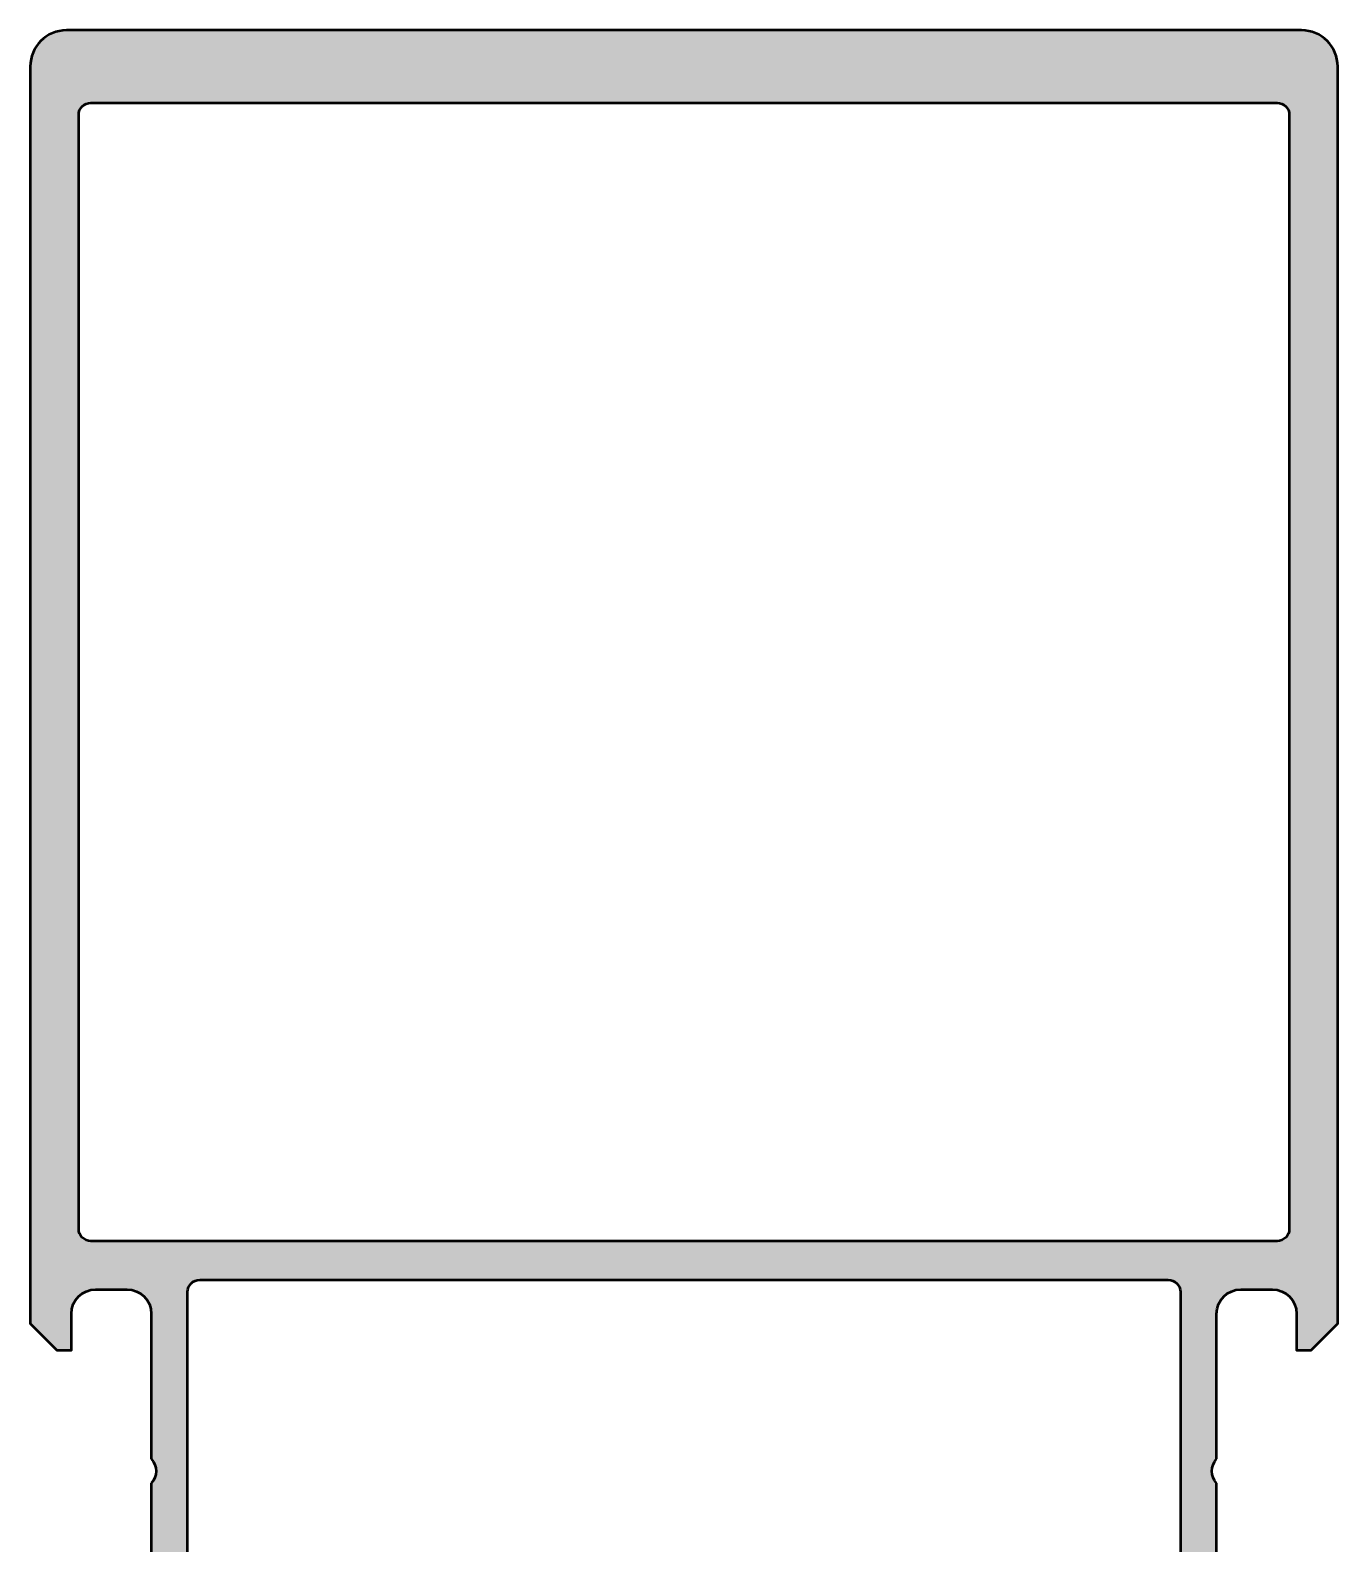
# Model space of a CAD drawing. Extents: x 0 to 104, y 0 to 125.
# Drawn here: x 25 to 79, y 62.5 to 125 of the extents above; entities that cross this region are included whole.
import ezdxf

# ---------------------------------------------------------------- set-up
doc = ezdxf.new("R2010")
doc.units = 0
doc.layers.add('0S-Alu contour', color=7, linetype='Continuous', lineweight=50)
doc.layers.add('0S-Alu hatch', color=252, linetype='Continuous', lineweight=25)

# ---------------------------------------------------------------- blocks, each defined once
blk = doc.blocks.new('357120__2D412EDD_E4E7_45FA_8C2D_106D17A00A96_')
at = {"layer": '0S-Alu hatch'}
h = blk.add_hatch(color=256, dxfattribs=at)
edge = h.paths.add_edge_path()
edge.add_line((25.00002042902816, 123.5), (25.00002042902827, 71.59917475573639))
edge.add_line((25.00002042902827, 71.59917475573639), (26.09974426269753, 70.4994511604308))
edge.add_line((26.09974426269753, 70.4994511604308), (26.69971984863503, 70.4994511604309))
edge.add_line((26.69971984863503, 70.4994511604309), (26.69971984863526, 71.99990868568443))
edge.add_ellipse((27.69980624791066, 71.99981465632598), major_axis=(-1.000086403695785, 0), ratio=1, start_angle=270.004949886158, end_angle=359.99461298015063, ccw=False)
edge.add_line((27.69971984863514, 72.99990105628967), (28.99976867676014, 72.99990105628967))
edge.add_ellipse((28.9997138680719, 71.99984624799048), major_axis=(-1.00005480980111, 0), ratio=1, start_angle=180.002703004082, end_angle=269.99685986559155, ccw=False)
edge.add_line((29.99976867676014, 71.99989342689712), (29.99976867676014, 65.99945831298828))
edge.add_ellipse((29.47492933644174, 65.49945831298828), major_axis=(-0.7248836686985424, 0), ratio=1, start_angle=136.3884232636892, end_angle=223.6115767363109, ccw=False)
edge.add_line((29.99976867676014, 64.99945831298828), (29.99976867676014, 57.99945831298828))
edge.add_ellipse((28.99970987903112, 57.99951711071731), major_axis=(-1.000058799457506, 0), ratio=1, start_angle=90.00336866364432, end_angle=179.996631336242, ccw=False)
edge.add_line((28.99976867676014, 56.99945831298828), (27.69971984863514, 56.99945831298828))
edge.add_ellipse((27.69980731920406, 57.9995457835572), major_axis=(-1.000087474394137, 0), ratio=1, start_angle=0.005011256110094564, end_angle=89.99498874391941, ccw=False)
edge.add_line((26.69971984863514, 57.99945831298777), (26.69971984863503, 60.49945831298817))
edge.add_line((26.69971984863503, 60.49945831298817), (26.19971984863548, 60.49945831298839))
edge.add_arc((26.19980731920441, 59.49937084241913), 1.000087474394484, 90.005011256081, 179.9949887440353)
edge.add_line((25.19971984863514, 59.49945831298856), (25.19978088379151, 54.99945831298839))
edge.add_arc((25.69975014317078, 54.99943520135122), 0.4999692599134503, 179.9973514385092, 270.0035228322284)
edge.add_line((25.69978088379139, 54.49946594238281), (26.69978088379139, 54.49945831298851))
edge.add_line((26.69978088379139, 54.49945831298851), (26.69978088379139, 55.29945373535167))
edge.add_line((26.69978088379139, 55.29945373535167), (29.6996893310569, 55.29945373535167))
edge.add_ellipse((29.69964663649679, 54.99945373838955), major_axis=(-0.3000000000001639, 0), ratio=1, start_angle=180.0256445042399, end_angle=269.99184593963065, ccw=False)
edge.add_ellipse((29.92081015990475, 54.73206742070225), major_axis=(-0.2788950563273152, 0), ratio=1, start_angle=178.8354106258957, end_angle=253.5801235805342, ccw=False)
edge.add_line((30.19964760644768, 54.72639901270383), (30.19964760644768, 54.27280501270388))
edge.add_ellipse((29.92077951080424, 54.26714435322692), major_axis=(-0.2789255417374257, 0), ratio=1, start_angle=106.4245945553397, end_angle=181.1628700728665, ccw=False)
edge.add_line((29.99964660644741, 53.99960101270369), (29.99964660644764, 52.11959001269519))
edge.add_arc((30.29964660644777, 52.11959001269526), 0.300000000000125, 180, 269.9999999999891)
edge.add_line((30.29964660644771, 51.81959001269513), (31.27962092549058, 51.81959001269513))
edge.add_arc((31.27962092549012, 52.11959001269531), 0.3000000000001819, 270.0000000000868, 360)
edge.add_line((31.57962092549031, 52.11959001269531), (31.57962092549031, 54.8795878393546))
edge.add_ellipse((31.69962092549051, 54.87958783935445), major_axis=(-0.1200000000002106, 0), ratio=1, start_angle=269.99990065160705, end_angle=360, ccw=False)
edge.add_line((31.6996211335653, 54.99958783935448), (35.99964660644776, 54.99958038330078))
edge.add_ellipse((35.9996594887013, 54.4995932656928), major_axis=(-0.499987117773936, 0), ratio=1, start_angle=179.9993980350858, end_angle=270.0014762355518, ccw=False)
edge.add_line((36.49964660644764, 54.49958801269327), (36.49964660644753, 53.79958343505837))
edge.add_line((36.49964660644753, 53.79958343505837), (35.11757599426426, 51.40575905338778))
edge.add_arc((35.23596176416104, 51.33740922174286), 0.136699999999796, 150.0000814796693, 274.3397826725535)
edge.add_arc((34.87688670343555, 56.06901172563901), 4.881907809370366, 274.3397826725685, 343.0454840365948)
edge.add_ellipse((40.02487824676975, 54.49958038330162), major_axis=(-0.4999999999990421, 0), ratio=1, start_angle=269.9999999996898, end_angle=343.0454840362441, ccw=False)
edge.add_line((40.02487824677245, 54.99958038330067), (63.95745284638451, 54.99958038330067))
edge.add_ellipse((63.95745284638444, 54.49958038330202), major_axis=(-0.4999999999986429, 0), ratio=1, start_angle=197.2895527157372, end_angle=269.999999999991, ccw=False)
edge.add_arc((69.13549584760501, 56.11132548595029), 4.923085062804656, 197.2895527157378, 265.5272736079422)
edge.add_arc((68.76223181025578, 51.33951703130105), 0.1366999999999316, 265.5272736079759, 389.9999185204087)
edge.add_line((68.8806175801526, 51.40786686294621), (67.49976390838867, 53.79958343505848))
edge.add_line((67.49976390838867, 53.79958343505848), (67.4997639083882, 54.49958801269497))
edge.add_ellipse((67.9997510261349, 54.49959326569246), major_axis=(-0.4999871177742791, 0), ratio=1, start_angle=-90.00147623555182, end_angle=0.0006019649143240713, ccw=False)
edge.add_line((67.99976390838845, 54.99958038330078), (72.29971643542115, 54.9995878392283))
edge.add_ellipse((72.29971664349566, 54.87958783922833), major_axis=(-0.1200000000001494, 0), ratio=1, start_angle=180, end_angle=270.0000993482606, ccw=False)
edge.add_line((72.4197166434958, 54.87958783922832), (72.4197166434958, 52.11941025402722))
edge.add_arc((72.71971664349599, 52.11941025402746), 0.3000000000001819, 180, 270.0000000000434)
edge.add_line((72.71971664349621, 51.81941025402728), (73.69969096253897, 51.81941025402728))
edge.add_arc((73.6996909625388, 52.11941025402729), 0.3000000000000114, 270.0000000000326, 360)
edge.add_line((73.9996909625388, 52.11941025402729), (73.99969096253892, 53.99942125403583))
edge.add_ellipse((74.07855805818197, 54.26696459455884), major_axis=(-0.2789255417371783, 0), ratio=1, start_angle=-1.1628700728662125, end_angle=73.5754054446727, ccw=False)
edge.add_line((73.79968996253876, 54.2726252540358), (73.79968996253876, 54.72621925403586))
edge.add_ellipse((74.07852740908261, 54.73188766203378), major_axis=(-0.278895056328224, 0), ratio=1, start_angle=-73.580123580612, end_angle=1.1645893739986946, ccw=False)
edge.add_ellipse((74.29973644400303, 54.99940825402796), major_axis=(-0.3000454814632008, 0), ratio=1, start_angle=270.00174847805926, end_angle=360, ccw=False)
edge.add_line((74.29972728760538, 55.29945373535145), (77.2996295118354, 55.29945373535167))
edge.add_line((77.2996295118354, 55.29945373535167), (77.2996295118355, 54.49945831298805))
edge.add_line((77.2996295118355, 54.49945831298805), (78.29962951183575, 54.49946594238269))
edge.add_arc((78.29966025245619, 54.99943520135116), 0.4999692599135067, 269.9964771677912, 360.0026485614908)
edge.add_line((78.79962951183552, 54.99945831298938), (78.79969054699177, 59.49945831298816))
edge.add_arc((77.79960307642278, 59.4993708424193), 1.0000874743942, 0.0050112561101264, 89.9949887439092)
edge.add_line((77.79969054699188, 60.49945831298828), (77.29969054699166, 60.49945831298828))
edge.add_line((77.29969054699166, 60.49945831298828), (77.29969054699166, 57.99945831298828))
edge.add_ellipse((76.29960314951883, 57.99954571045066), major_axis=(-1.000087401291649, 0), ratio=1, start_angle=90.00501389832692, end_angle=179.9949929319336, ccw=False)
edge.add_line((76.29969066620129, 56.99945831298827), (74.99964183807604, 56.99945831298828))
edge.add_ellipse((74.99970063580508, 57.99951711071731), major_axis=(-1.000058799457517, 0), ratio=1, start_angle=0.0033686637580103707, end_angle=89.99663133635562, ccw=False)
edge.add_line((73.99964183807606, 57.9994583129863), (73.99964183807606, 64.99945831298828))
edge.add_ellipse((74.5244811783945, 65.49945831298828), major_axis=(-0.7248836686985655, 0), ratio=1, start_angle=-43.61157673630902, end_angle=43.611576736309075, ccw=False)
edge.add_line((73.99964183807606, 65.99945831298828), (73.99964183807606, 71.9998934268948))
edge.add_ellipse((74.99969664676468, 71.99984624799022), major_axis=(-1.00005480980148, 0), ratio=1, start_angle=270.0031401344103, end_angle=359.997296995918, ccw=False)
edge.add_line((74.9996418380764, 72.99990105628979), (76.29969066620083, 72.99990105628967))
edge.add_ellipse((76.29960422058518, 71.99981472920577), major_axis=(-1.000086330820005, 0), ratio=1, start_angle=180.0053828449331, end_angle=269.99504745861657, ccw=False)
edge.add_line((77.29969054699166, 71.99990868568348), (77.29969054699188, 70.49945116043068))
edge.add_line((77.29969054699188, 70.49945116043068), (77.89966613292904, 70.4994511604308))
edge.add_line((77.89966613292904, 70.4994511604308), (79.00002042902815, 71.59980521325451))
edge.add_line((79.00002042902815, 71.59980521325451), (79.00002042902825, 123.4999999999999))
edge.add_arc((77.49999869683552, 123.4999782678072), 1.500021732350176, 0.0008300963284152, 89.99916990341487)
edge.add_line((77.50002042902815, 125), (26.50002042902804, 125))
edge.add_arc((26.50004769070733, 123.4999727383208), 1.500027261926907, 90.00104130051878, 179.9989586992153)
edge = h.paths.add_edge_path()
edge.add_ellipse((27.50002042902816, 121.5), major_axis=(-0.5, 0), ratio=1, start_angle=270, end_angle=360, ccw=False)
edge.add_line((27.50002042902816, 122), (76.50002042902815, 122))
edge.add_ellipse((76.50002042902815, 121.5), major_axis=(-0.5, 0), ratio=1, start_angle=180, end_angle=270, ccw=False)
edge.add_line((77.00002042902815, 121.5), (77.00002042902815, 75.5))
edge.add_ellipse((76.50002042902815, 75.5), major_axis=(-0.5, 0), ratio=1, start_angle=90, end_angle=180, ccw=False)
edge.add_line((76.50002042902815, 75), (27.50002042902816, 75))
edge.add_ellipse((27.50002042902816, 75.5), major_axis=(-0.5, 0), ratio=1, start_angle=0, end_angle=90, ccw=False)
edge.add_line((27.00002042902815, 75.5), (27.00002042902815, 121.5))
edge = h.paths.add_edge_path()
edge.add_ellipse((31.99978667641681, 72.89944970702362), major_axis=(-0.5000027408751199, 0), ratio=1, start_angle=270.0003140785705, end_angle=359.99968592151924, ccw=False)
edge.add_line((31.9997839355492, 73.39945244789124), (71.999626579287, 73.39945244789124))
edge.add_ellipse((71.99962383841938, 72.89944970702362), major_axis=(-0.5000027408751199, 0), ratio=1, start_angle=180.0003140784808, end_angle=269.99968592142864, ccw=False)
edge.add_line((72.499626579287, 72.89945244789044), (72.499626579287, 57.19945526123125))
edge.add_ellipse((71.99962383841938, 57.19945800209807), major_axis=(-0.5000027408751199, 0), ratio=1, start_angle=90.00031407857142, end_angle=179.9996859215194, ccw=False)
edge.add_line((71.999626579287, 56.69945526123047), (31.9997839355492, 56.69945526123047))
edge.add_ellipse((31.99978667641681, 57.19945800209807), major_axis=(-0.5000027408751199, 0), ratio=1, start_angle=0.00031407848081244083, end_angle=89.99968592142937, ccw=False)
edge.add_line((31.49978393554921, 57.19945526123125), (31.49978393554921, 72.89945244789044))
at = {"layer": '0S-Alu contour', "color": 7}
for points in [[(77.50002042902815, 125), (26.50002042902804, 125)], [(25.00002042902816, 123.5), (25.00002042902827, 71.59917475573639), (26.09974426269753, 70.4994511604308), (26.69971984863503, 70.4994511604309), (26.69971984863526, 71.99990868568443)], [(77.29969054699166, 71.99990868568348), (77.29969054699188, 70.49945116043068), (77.89966613292904, 70.4994511604308), (79.00002042902815, 71.59980521325451), (79.00002042902825, 123.4999999999999)], [(27.50002042902816, 122), (76.50002042902815, 122)], [(27.00002042902815, 75.5), (27.00002042902815, 121.5)], [(77.00002042902815, 121.5), (77.00002042902815, 75.5)], [(76.50002042902815, 75), (27.50002042902816, 75)], [(31.9997839355492, 73.39945244789124), (71.999626579287, 73.39945244789124)], [(27.69971984863514, 72.99990105628967), (28.99976867676014, 72.99990105628967)], [(31.49978393554921, 57.19945526123125), (31.49978393554921, 72.89945244789044)], [(72.499626579287, 72.89945244789044), (72.499626579287, 57.19945526123125)], [(74.9996418380764, 72.99990105628979), (76.29969066620083, 72.99990105628967)], [(29.99976867676014, 71.99989342689712), (29.99976867676014, 65.99945831298828)], [(73.99964183807606, 65.99945831298828), (73.99964183807606, 71.9998934268948)], [(29.99976867676014, 64.99945831298828), (29.99976867676014, 57.99945831298828)], [(73.99964183807606, 57.9994583129863), (73.99964183807606, 64.99945831298828)], [(26.69971984863514, 57.99945831298777), (26.69971984863503, 60.49945831298817), (26.19971984863548, 60.49945831298839)], [(77.79969054699188, 60.49945831298828), (77.29969054699166, 60.49945831298828), (77.29969054699166, 57.99945831298828)], [(25.19971984863514, 59.49945831298856), (25.19978088379151, 54.99945831298839)], [(78.79962951183552, 54.99945831298938), (78.79969054699177, 59.49945831298816)], [(28.99976867676014, 56.99945831298828), (27.69971984863514, 56.99945831298828)], [(76.29969066620129, 56.99945831298827), (74.99964183807604, 56.99945831298828)], [(71.999626579287, 56.69945526123047), (31.9997839355492, 56.69945526123047)], [(25.69978088379139, 54.49946594238281), (26.69978088379139, 54.49945831298851), (26.69978088379139, 55.29945373535167), (29.6996893310569, 55.29945373535167)], [(74.29972728760538, 55.29945373535145), (77.2996295118354, 55.29945373535167), (77.2996295118355, 54.49945831298805), (78.29962951183575, 54.49946594238269)], [(30.19964760644768, 54.72639901270383), (30.19964760644768, 54.27280501270388)], [(31.57962092549031, 52.11959001269531), (31.57962092549031, 54.8795878393546)], [(31.6996211335653, 54.99958783935448), (35.99964660644776, 54.99958038330078)], [(36.49964660644764, 54.49958801269327), (36.49964660644753, 53.79958343505837), (35.11757599426426, 51.40575905338778)], [(40.02487824677245, 54.99958038330067), (63.95745284638451, 54.99958038330067)], [(68.8806175801526, 51.40786686294621), (67.49976390838867, 53.79958343505848), (67.4997639083882, 54.49958801269497)], [(67.99976390838845, 54.99958038330078), (72.29971643542115, 54.9995878392283)], [(72.4197166434958, 54.87958783922832), (72.4197166434958, 52.11941025402722)], [(73.79968996253876, 54.2726252540358), (73.79968996253876, 54.72621925403586)], [(29.99964660644741, 53.99960101270369), (29.99964660644764, 52.11959001269519)], [(73.9996909625388, 52.11941025402729), (73.99969096253892, 53.99942125403583)], [(30.29964660644771, 51.81959001269513), (31.27962092549058, 51.81959001269513)], [(72.71971664349621, 51.81941025402728), (73.69969096253897, 51.81941025402728)]]:
    blk.add_lwpolyline(points, dxfattribs=at)
for centre, radius, start, end in [((26.50004769070733, 123.4999727383208), 1.500027261926907, 90.00104130051878, 179.9989586992153), ((77.49999869683552, 123.4999782678072), 1.500021732350176, 0.0008300963284152, 89.99916990341487), ((26.19980731920441, 59.49937084241913), 1.000087474394484, 90.005011256081, 179.9949887440353), ((77.79960307642278, 59.4993708424193), 1.0000874743942, 0.0050112561101264, 89.9949887439092), ((25.69975014317078, 54.99943520135122), 0.4999692599134503, 179.9973514385092, 270.0035228322284), ((34.87688670343555, 56.06901172563901), 4.881907809370366, 274.3397826725685, 343.0454840365948), ((69.13549584760501, 56.11132548595029), 4.923085062804656, 197.2895527157378, 265.5272736079422), ((78.29966025245619, 54.99943520135116), 0.4999692599135067, 269.9964771677912, 0.002648561490757), ((30.29964660644777, 52.11959001269526), 0.300000000000125, 180, 269.9999999999891), ((31.27962092549012, 52.11959001269531), 0.3000000000001819, 270.0000000000868, 0), ((72.71971664349599, 52.11941025402746), 0.3000000000001819, 180, 270.0000000000434), ((73.6996909625388, 52.11941025402729), 0.3000000000000114, 270.0000000000326, 0), ((35.23596176416104, 51.33740922174286), 0.136699999999796, 150.0000814796693, 274.3397826725535), ((68.76223181025578, 51.33951703130105), 0.1366999999999316, 265.5272736079759, 29.99991852040873)]:
    blk.add_arc(centre, radius, start, end, dxfattribs=at)
at = {"layer": '0S-Alu contour', "color": 7, "extrusion": (0, 0, -1)}
for centre, radius, start, end in [((-27.50002042902816, 121.5), 0.5, 0, 90), ((-76.50002042902815, 121.5), 0.5, 90, 180), ((-27.50002042902816, 75.5), 0.5, 270, 0), ((-76.50002042902815, 75.5), 0.5, 180, 270), ((-31.99978667641681, 72.89944970702362), 0.5000027408751199, 0.0003140784807261, 89.99968592142947), ((-71.99962383841938, 72.89944970702362), 0.5000027408751199, 90.00031407857134, 179.9996859215192), ((-27.69980624791066, 71.99981465632598), 1.000086403695785, 0.0053870198493499, 89.99505011384198), ((-28.9997138680719, 71.99984624799048), 1.00005480980111, 90.00314013440845, 179.997296995918), ((-74.99969664676468, 71.99984624799022), 1.00005480980148, 0.0027030040819815, 89.99685986558973), ((-76.29960422058518, 71.99981472920577), 1.000086330820005, 90.0049525413834, 179.9946171550669), ((-29.47492933644174, 65.49945831298828), 0.7248836686985424, 136.3884232636891, 223.6115767363109), ((-74.5244811783945, 65.49945831298828), 0.7248836686985655, 316.3884232636909, 43.61157673630913), ((-27.69980731920406, 57.9995457835572), 1.000087474394137, 270.0050112560806, 359.9949887438899), ((-28.99970987903112, 57.99951711071731), 1.000058799457506, 180.003368663758, 269.9966313363557), ((-74.99970063580508, 57.99951711071731), 1.000058799457517, 270.0033686636444, 359.996631336242), ((-76.29960314951883, 57.99954571045066), 1.000087401291649, 180.0050070680665, 269.9949861016731), ((-31.99978667641681, 57.19945800209807), 0.5000027408751199, 270.0003140785706, 359.9996859215192), ((-71.99962383841938, 57.19945800209807), 0.5000027408751199, 180.0003140784807, 269.9996859214286), ((-29.69964663649679, 54.99945373838955), 0.3000000000001639, 90.00815406036934, 179.9743554957601), ((-74.29973644400303, 54.99940825402796), 0.3000454814632008, 0, 89.99825152194074), ((-29.92081015990475, 54.73206742070225), 0.2788950563273152, 106.4198764194658, 181.1645893741044), ((-31.69962092549051, 54.87958783935445), 0.1200000000002106, 0, 90.00009934839296), ((-35.9996594887013, 54.4995932656928), 0.4999871177739361, 89.9985237644482, 180.0006019649143), ((-40.02487824676975, 54.49958038330162), 0.4999999999990421, 16.95451596375592, 90.0000000003102), ((-63.95745284638444, 54.49958038330202), 0.4999999999986429, 90.00000000000895, 162.7104472842628), ((-67.9997510261349, 54.49959326569246), 0.4999871177742791, 359.9993980350857, 90.00147623555182), ((-72.29971664349566, 54.87958783922833), 0.1200000000001494, 89.99990065173937, 180), ((-74.07852740908261, 54.73188766203378), 0.278895056328224, 358.8354106260013, 73.58012358061205), ((-29.92077951080424, 54.26714435322692), 0.2789255417374257, 178.8371299271335, 253.5754054446603), ((-74.07855805818197, 54.26696459455884), 0.2789255417371783, 286.4245945553274, 1.162870072866164)]:
    blk.add_arc(centre, radius, start, end, dxfattribs=at)
blk = doc.blocks.new('368620__A3030E21_DD7F_40ED_88C0_E7DAFC4E0EFE_')
at = {"layer": '0S-Alu contour', "color": 7}
blk.add_blockref('357120__2D412EDD_E4E7_45FA_8C2D_106D17A00A96_', (0, 0), dxfattribs=at)

msp = doc.modelspace()

# ---------------------------------------------------------------- block references
at = {"layer": '0S-Alu contour', "color": 7}
msp.add_blockref('368620__A3030E21_DD7F_40ED_88C0_E7DAFC4E0EFE_', (0, 0), dxfattribs=at)

doc.saveas('drawing.dxf')
